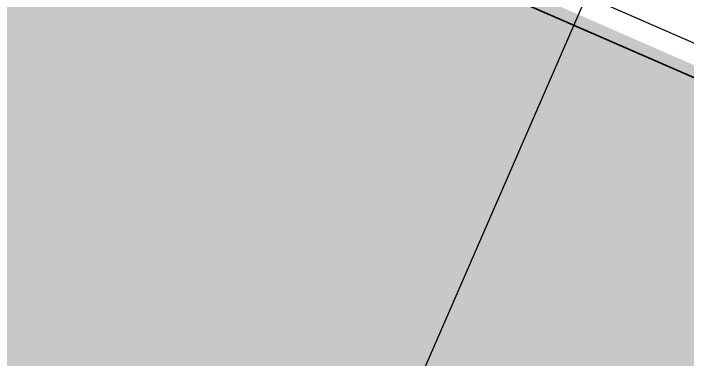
# Model space of a CAD drawing. Header units: millimetres. Extents: x -99530 to 90294, y -97212 to 56397.
# Drawn here: x 45167 to 46293, y -20880 to -20303 of the extents above; entities that cross this region are included whole.
import ezdxf

# ---------------------------------------------------------------- set-up
doc = ezdxf.new("R2010")
doc.units = ezdxf.units.MM
doc.header["$MEASUREMENT"] = 0
doc.layers.add('New_A-20-M_Hard_Landscape', color=7, linetype='Continuous')
doc.layers.add('New_A-25-M_Curtain_Wall', color=7, linetype='Continuous')
for name, color, linetype, lineweight, true_color in [('New_A-20-M_Hard_Landscape-Phase 1_Pen_No__102', 7, 'Continuous', 15, 0xcccccc), ('New_A-20-M_Hard_Landscape_Pen_No__53', 7, 'Continuous', 35, 0x444444), ('New_ArchiCAD Doors_Pen_No__23', 7, 'Continuous', 30, 0x2a2a2a)]:
    doc.layers.add(name, color=color, linetype=linetype, lineweight=lineweight, true_color=true_color)
doc.layers.add('New_ArchiCAD Doors_Pen_No__3', color=7, linetype='Continuous', lineweight=18)

# ---------------------------------------------------------------- blocks, each defined once
blk = doc.blocks.new('Mesh_11_1', base_point=(38476.3, -27090.5))
at = {"layer": 'New_A-20-M_Hard_Landscape_Pen_No__53', "linetype": 'Continuous', "flags": 128}
blk.add_lwpolyline([(38476.3, -27090.5), (40855.5, -28127.9), (42533.2, -24280.4), (53914.5, -29243.2), (51117.7, -35657.3), (53409.3, -36656.6), (56206.1, -30242.5), (63081, -33240.3), (59936.1, -40452.4, 0.120293), (62768.8, -40737.8, 0.15737), (66086.8, -39130, 0.078126), (67217.3, -37647.5), (69310.3, -32902.5), (61088.4, -29317.3), (60827.6, -29915.3), (42605.5, -21969.6), (42885.3, -21327.9), (48200.1, -23645.4), (49082.7, -21621.3), (41987.2, -18527.4), (41187.8, -20360.7), (40975.7, -20847.2), (41163.1, -20928.9)], format="xyb", close=True, dxfattribs=at)
blk = doc.blocks.new('Curtain Wall_4_1')
at = {"layer": 'New_ArchiCAD Doors_Pen_No__23', "linetype": 'Continuous'}
for p, q in [((46124.6, -20274), (45553, -21584.8)), ((48746.2, -21417.2), (46124.6, -20274))]:
    blk.add_line(p, q, dxfattribs=at)
at = {"layer": 'New_ArchiCAD Doors_Pen_No__3', "linetype": 'Continuous'}
blk.add_arc((46124.6, -20274), 1430, 246.4404, 336.4404, dxfattribs=at)

msp = doc.modelspace()

# ---------------------------------------------------------------- hatches: boundary and pattern name
at = {"layer": 'New_A-20-M_Hard_Landscape-Phase 1_Pen_No__102', "linetype": 'Continuous'}
msp.add_hatch(color=256, dxfattribs=at).paths.add_polyline_path([(44663.4, -19597.1), (43323.4, -22670.1), (43614, -22804.7), (51405.8, -26025.1), (63500, -31484.1), (63811.4, -31619.9), (65129.3, -28597.6), (45185.4, -19901), (45213.4, -19836.9)])

# ---------------------------------------------------------------- block references
at = {"layer": 'New_A-20-M_Hard_Landscape', "color": 49, "lineweight": 35, "true_color": 0x444444}
msp.add_blockref('Mesh_11_1', (38476.3, -27090.5), dxfattribs=at)
at = {"layer": 'New_A-25-M_Curtain_Wall', "linetype": 'Continuous', "lineweight": 0}
msp.add_blockref('Curtain Wall_4_1', (0, 0), dxfattribs=at)

doc.saveas('drawing.dxf')
